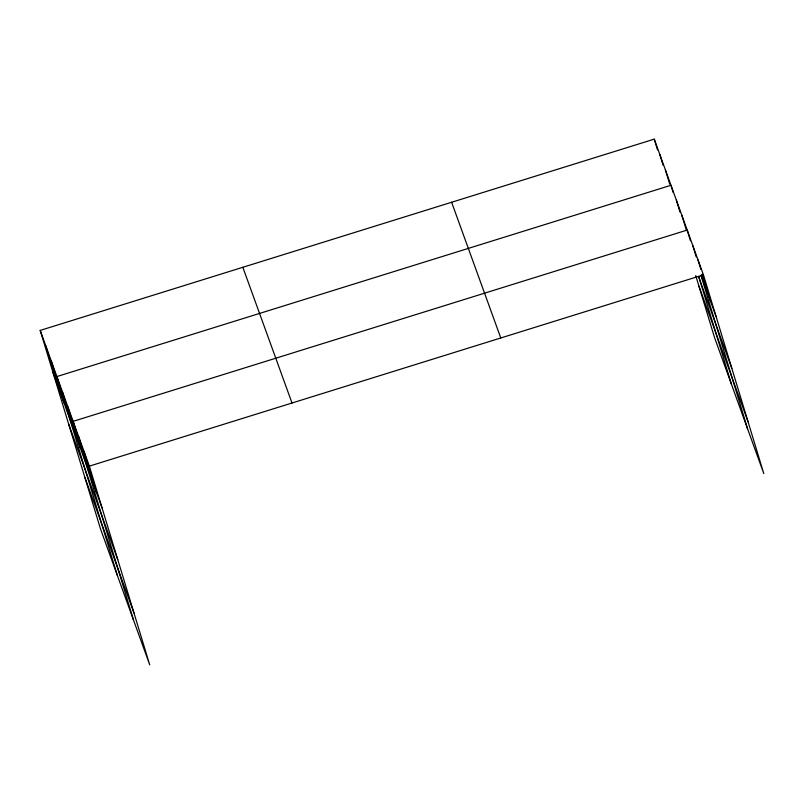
<?xml version="1.0" encoding="UTF-8"?>
<svg xmlns="http://www.w3.org/2000/svg" width="804" height="804" viewBox="0 0 804 804"><rect width="100%" height="100%" fill="white"/><g stroke="black" fill="none" stroke-linecap="round" stroke-linejoin="round"><path stroke-width="1.21" d="M40.2 330.414L89.365 466.129L149.735 664.858L100.58 529.143L40.2 330.414L654.265 139.142L703.42 274.857L763.8 473.586L714.635 337.871L695.731 275.621M89.365 466.129L703.42 274.857M701.128 275.249L716.103 316.595M698.606 276.636L731.841 368.403M698.897 286.063L748.062 421.778M451.617 202.256L500.781 337.971M242.838 267.29L292.003 403.005M52.883 372.151L102.038 507.867M68.621 423.959L117.786 559.674M84.842 477.335L133.997 613.05M698.013 259.923L700.907 269.471M702.364 274.234L710.696 301.671M692.606 244.999L696.234 256.918M701.661 274.807L705.289 286.737M690.455 240.798L687.199 230.065L73.134 421.346L133.514 620.075M700.957 275.34L747.579 428.803M681.792 215.14L686.505 230.647M676.385 200.216L680.003 212.135M673.149 192.437L670.978 185.282L56.913 376.553L117.294 575.292M698.686 276.476L731.359 384.01M665.4 169.905L669.752 184.216M659.833 154.519L663.089 165.252M654.265 139.142L657.521 149.876M83.958 451.205L96.631 492.942M78.541 436.27L91.224 478.008M67.727 406.412L80.41 448.16M62.32 391.488L75.003 433.225M51.345 361.177L64.029 402.915M45.768 345.8L58.451 387.538"/></g></svg>
